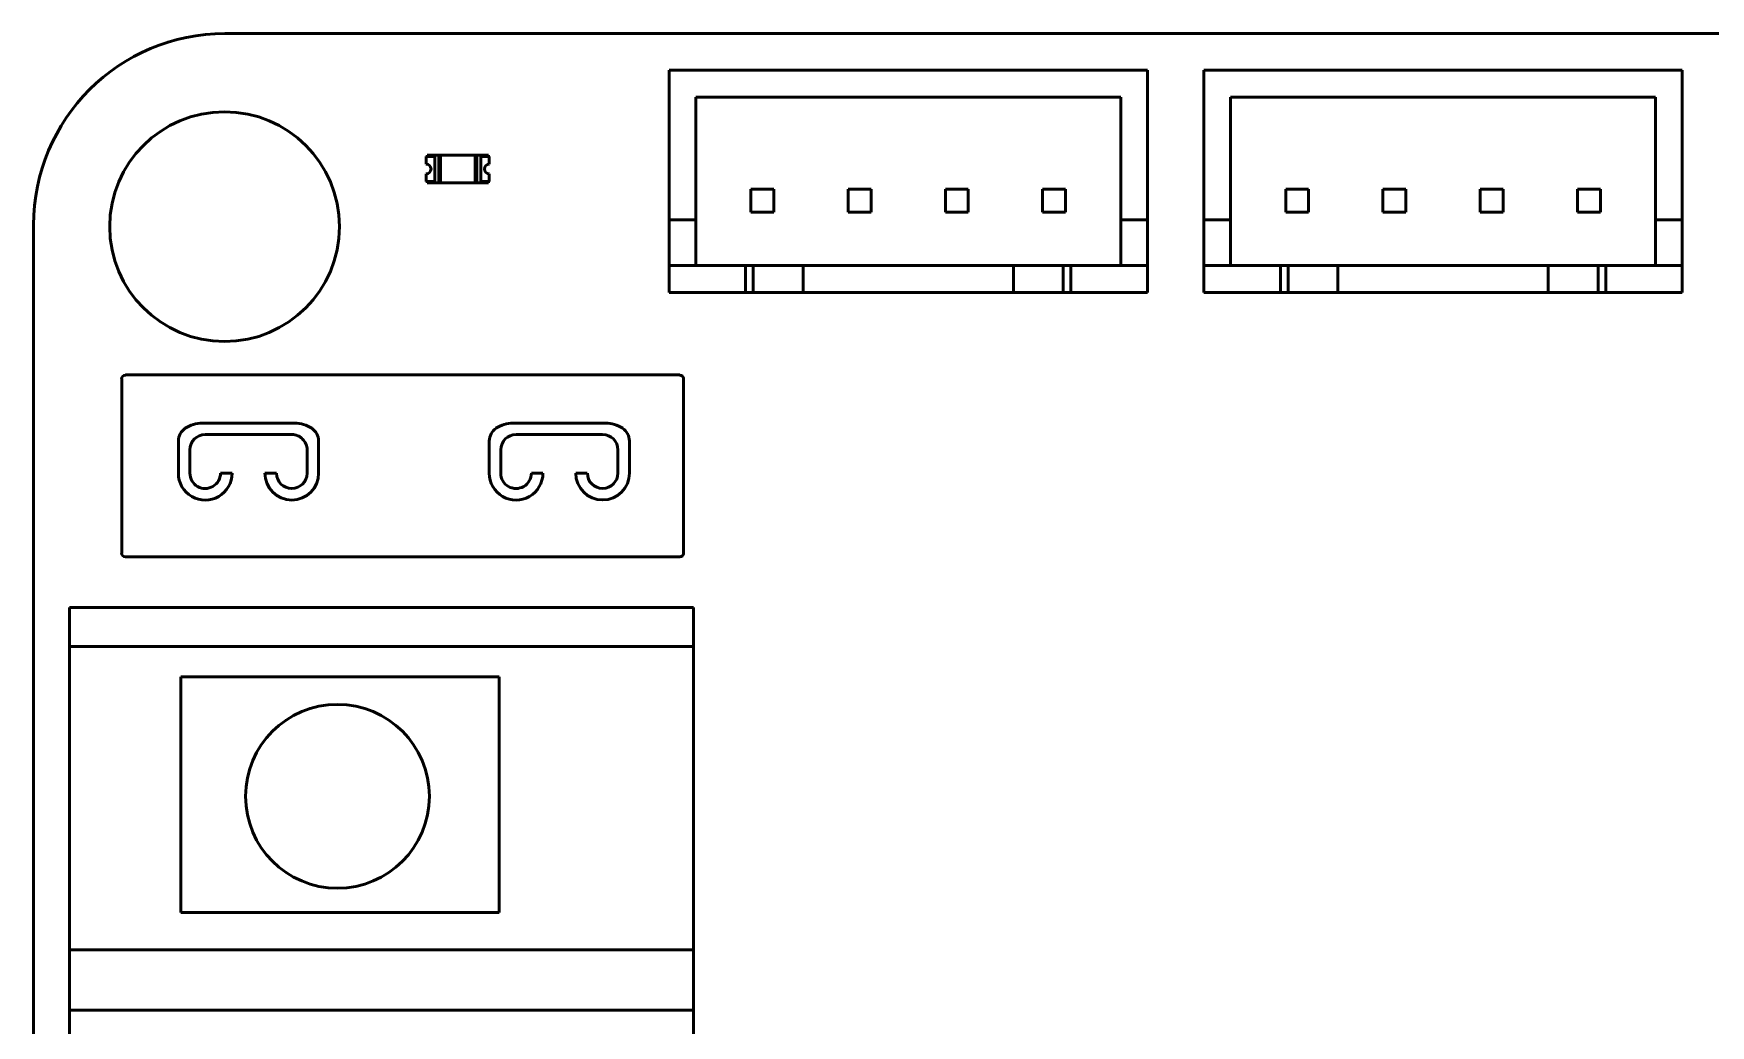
# Model space of a CAD drawing. Header units: inches. Extents: x 5.31 to 11.69, y 3.53 to 7.47.
# Drawn here: x 5.307 to 7.032, y 6.449 to 7.469 of the extents above; entities that cross this region are included whole.
import ezdxf

# ---------------------------------------------------------------- set-up
doc = ezdxf.new("R2010")
doc.units = ezdxf.units.IN
doc.header["$MEASUREMENT"] = 0
doc.layers.add('Visible (ANSI)', color=7, linetype='Continuous', lineweight=50)

msp = doc.modelspace()

# ---------------------------------------------------------------- linework, layer by layer
at = {"layer": 'Visible (ANSI)'}
for p, q in [((5.5042, 7.4685), (11.4093, 7.4685)), ((5.9609, 7.4307), (5.9609, 7.2771)), ((6.453, 7.4307), (5.9609, 7.4307)), ((6.453, 7.2771), (6.453, 7.4307)), ((6.5109, 7.4307), (6.5109, 7.2771)), ((7.003, 7.4307), (6.5109, 7.4307)), ((7.003, 7.2771), (7.003, 7.4307)), ((5.9884, 7.4031), (5.9884, 7.2771)), ((6.4254, 7.4031), (5.9884, 7.4031)), ((6.4254, 7.2771), (6.4254, 7.4031)), ((6.5384, 7.4031), (6.5384, 7.2771)), ((6.9754, 7.4031), (6.5384, 7.4031)), ((6.9754, 7.2771), (6.9754, 7.4031)), ((5.7112, 7.3342), (5.7112, 7.3421)), ((5.7112, 7.3421), (5.72, 7.3421)), ((5.724, 7.3435), (5.7122, 7.3435)), ((5.7122, 7.3435), (5.7122, 7.3421)), ((5.72, 7.3165), (5.72, 7.3421)), ((5.724, 7.3435), (5.724, 7.315)), ((5.7258, 7.3435), (5.724, 7.3435)), ((5.7258, 7.315), (5.7258, 7.3435)), ((5.7258, 7.3435), (5.7615, 7.3435)), ((5.7615, 7.3435), (5.7633, 7.3435)), ((5.7615, 7.3435), (5.7615, 7.315)), ((5.7752, 7.3435), (5.7633, 7.3435)), ((5.7633, 7.315), (5.7633, 7.3435)), ((5.7673, 7.3421), (5.7761, 7.3421)), ((5.7673, 7.3421), (5.7673, 7.3165)), ((5.7752, 7.3421), (5.7752, 7.3435)), ((5.7761, 7.3421), (5.7761, 7.3342)), ((5.7112, 7.3165), (5.7112, 7.3243)), ((5.72, 7.3165), (5.7112, 7.3165)), ((5.7122, 7.3165), (5.7122, 7.315)), ((5.7122, 7.315), (5.724, 7.315)), ((5.724, 7.315), (5.7258, 7.315)), ((5.7615, 7.315), (5.7258, 7.315)), ((5.7615, 7.315), (5.7633, 7.315)), ((5.7633, 7.315), (5.7752, 7.315)), ((5.7761, 7.3165), (5.7673, 7.3165)), ((5.7752, 7.315), (5.7752, 7.3165)), ((5.7761, 7.3243), (5.7761, 7.3165)), ((6.0451, 7.3086), (6.0451, 7.285)), ((6.0687, 7.3086), (6.0451, 7.3086)), ((6.0687, 7.285), (6.0687, 7.3086)), ((6.1451, 7.3086), (6.1451, 7.285)), ((6.1687, 7.3086), (6.1451, 7.3086)), ((6.1687, 7.285), (6.1687, 7.3086)), ((6.2451, 7.3086), (6.2451, 7.285)), ((6.2687, 7.3086), (6.2451, 7.3086)), ((6.2687, 7.285), (6.2687, 7.3086)), ((6.3451, 7.3086), (6.3451, 7.285)), ((6.3687, 7.3086), (6.3451, 7.3086)), ((6.3687, 7.285), (6.3687, 7.3086)), ((6.5951, 7.3086), (6.5951, 7.285)), ((6.6187, 7.3086), (6.5951, 7.3086)), ((6.6187, 7.285), (6.6187, 7.3086)), ((6.6951, 7.3086), (6.6951, 7.285)), ((6.7187, 7.3086), (6.6951, 7.3086)), ((6.7187, 7.285), (6.7187, 7.3086)), ((6.7951, 7.3086), (6.7951, 7.285)), ((6.8187, 7.3086), (6.7951, 7.3086)), ((6.8187, 7.285), (6.8187, 7.3086)), ((6.8951, 7.3086), (6.8951, 7.285)), ((6.9187, 7.3086), (6.8951, 7.3086)), ((6.9187, 7.285), (6.9187, 7.3086)), ((6.0451, 7.285), (6.0687, 7.285)), ((6.1451, 7.285), (6.1687, 7.285)), ((6.2451, 7.285), (6.2687, 7.285)), ((6.3451, 7.285), (6.3687, 7.285)), ((6.5951, 7.285), (6.6187, 7.285)), ((6.6951, 7.285), (6.7187, 7.285)), ((6.7951, 7.285), (6.8187, 7.285)), ((6.8951, 7.285), (6.9187, 7.285)), ((5.3074, 3.7283), (5.3074, 7.2717)), ((5.9609, 7.2771), (5.9609, 7.2299)), ((5.9884, 7.2771), (5.9609, 7.2771)), ((5.9884, 7.2299), (5.9884, 7.2771)), ((6.453, 7.2771), (6.4254, 7.2771)), ((6.4254, 7.2771), (6.4254, 7.2299)), ((6.453, 7.2299), (6.453, 7.2771)), ((6.5109, 7.2771), (6.5109, 7.2299)), ((6.5384, 7.2771), (6.5109, 7.2771)), ((6.5384, 7.2299), (6.5384, 7.2771)), ((7.003, 7.2771), (6.9754, 7.2771)), ((6.9754, 7.2771), (6.9754, 7.2299)), ((7.003, 7.2299), (7.003, 7.2771)), ((5.9609, 7.2299), (6.0396, 7.2299)), ((5.9609, 7.2299), (5.9609, 7.2023)), ((6.0396, 7.2299), (6.0396, 7.2023)), ((6.0475, 7.2299), (6.0396, 7.2299)), ((6.0396, 7.2299), (6.0396, 7.2023)), ((6.0475, 7.2299), (6.0475, 7.2023)), ((6.0475, 7.2299), (6.0514, 7.2299)), ((6.0987, 7.2299), (6.0514, 7.2299)), ((6.0987, 7.2299), (6.3152, 7.2299)), ((6.0987, 7.2023), (6.0987, 7.2299)), ((6.3152, 7.2299), (6.3152, 7.2023)), ((6.3624, 7.2299), (6.3152, 7.2299)), ((6.3624, 7.2299), (6.3664, 7.2299)), ((6.3743, 7.2299), (6.3664, 7.2299)), ((6.3664, 7.2299), (6.3664, 7.2023)), ((6.3743, 7.2299), (6.3743, 7.2023)), ((6.3743, 7.2299), (6.453, 7.2299)), ((6.3743, 7.2023), (6.3743, 7.2299)), ((6.453, 7.2023), (6.453, 7.2299)), ((6.5109, 7.2299), (6.5896, 7.2299)), ((6.5109, 7.2299), (6.5109, 7.2023)), ((6.5896, 7.2299), (6.5896, 7.2023)), ((6.5975, 7.2299), (6.5896, 7.2299)), ((6.5896, 7.2299), (6.5896, 7.2023)), ((6.5975, 7.2299), (6.5975, 7.2023)), ((6.5975, 7.2299), (6.6014, 7.2299)), ((6.6487, 7.2299), (6.6014, 7.2299)), ((6.6487, 7.2299), (6.8652, 7.2299)), ((6.6487, 7.2023), (6.6487, 7.2299)), ((6.8652, 7.2299), (6.8652, 7.2023)), ((6.9124, 7.2299), (6.8652, 7.2299)), ((6.9124, 7.2299), (6.9164, 7.2299)), ((6.9243, 7.2299), (6.9164, 7.2299)), ((6.9164, 7.2299), (6.9164, 7.2023)), ((6.9243, 7.2299), (6.9243, 7.2023)), ((6.9243, 7.2299), (7.003, 7.2299)), ((6.9243, 7.2023), (6.9243, 7.2299)), ((7.003, 7.2023), (7.003, 7.2299)), ((5.9609, 7.2023), (6.0396, 7.2023)), ((6.0475, 7.2023), (6.0396, 7.2023)), ((6.0514, 7.2023), (6.0475, 7.2023)), ((6.0514, 7.2023), (6.0987, 7.2023)), ((6.0987, 7.2023), (6.3152, 7.2023)), ((6.3152, 7.2023), (6.3624, 7.2023)), ((6.3664, 7.2023), (6.3624, 7.2023)), ((6.3743, 7.2023), (6.3664, 7.2023)), ((6.3743, 7.2023), (6.453, 7.2023)), ((6.5109, 7.2023), (6.5896, 7.2023)), ((6.5975, 7.2023), (6.5896, 7.2023)), ((6.6014, 7.2023), (6.5975, 7.2023)), ((6.6014, 7.2023), (6.6487, 7.2023)), ((6.6487, 7.2023), (6.8652, 7.2023)), ((6.8652, 7.2023), (6.9124, 7.2023)), ((6.9164, 7.2023), (6.9124, 7.2023)), ((6.9243, 7.2023), (6.9164, 7.2023)), ((6.9243, 7.2023), (7.003, 7.2023)), ((5.398, 6.9344), (5.398, 7.1135)), ((5.4019, 7.1175), (5.972, 7.1175)), ((5.9759, 7.1135), (5.9759, 6.9344)), ((5.481, 7.0681), (5.5759, 7.0681)), ((5.4839, 7.0563), (5.573, 7.0563)), ((5.8006, 7.0681), (5.8956, 7.0681)), ((5.8036, 7.0563), (5.8926, 7.0563)), ((5.4564, 7.0165), (5.4564, 7.0497)), ((5.4682, 7.0406), (5.4682, 7.0165)), ((5.5887, 7.0165), (5.5887, 7.0405)), ((5.6005, 7.0497), (5.6005, 7.0165)), ((5.7761, 7.0165), (5.7761, 7.0497)), ((5.7879, 7.0406), (5.7879, 7.0165)), ((5.9083, 7.0166), (5.9083, 7.0406)), ((5.9201, 7.0497), (5.9201, 7.0166)), ((5.4997, 7.0166), (5.5115, 7.0166)), ((5.5453, 7.0165), (5.5572, 7.0165)), ((5.8194, 7.0165), (5.8312, 7.0165)), ((5.865, 7.0165), (5.8768, 7.0165)), ((5.4019, 6.9305), (5.972, 6.9305)), ((5.3445, 6.8384), (5.3445, 6.8785)), ((5.3445, 6.8785), (5.9862, 6.8785)), ((5.9862, 6.8785), (5.9862, 6.8384)), ((5.3445, 6.5266), (5.3445, 6.8384)), ((5.9862, 6.8384), (5.3445, 6.8384)), ((5.9862, 6.8384), (5.9862, 6.5266)), ((5.4587, 6.5648), (5.4587, 6.8073)), ((5.4587, 6.8073), (5.7862, 6.8073)), ((5.7862, 6.8073), (5.7862, 6.5648)), ((5.7862, 6.5648), (5.4587, 6.5648)), ((5.3445, 6.4644), (5.3445, 6.5266)), ((5.3445, 6.5266), (5.9862, 6.5266)), ((5.9862, 6.5266), (5.9862, 6.4644)), ((5.3445, 6.1526), (5.3445, 6.4644)), ((5.9862, 6.4644), (5.3445, 6.4644)), ((5.9862, 6.4644), (5.9862, 6.1526))]:
    msp.add_line(p, q, dxfattribs=at)
for centre, radius in [((5.5038, 7.27), 0.1181), ((5.6199, 6.6844), 0.0945)]:
    msp.add_circle(centre, radius, dxfattribs=at)
for centre, radius, start, end in [((5.5042, 7.2717), 0.1968, 90.0005, 179.9995), ((5.7112, 7.3293), 0.00492, 270, 90), ((5.7761, 7.3293), 0.00492, 90, 270), ((5.4019, 7.1135), 0.00394, 90, 180), ((5.972, 7.1135), 0.00394, 0, 90), ((5.4721, 7.0497), 0.0157, 124.1423, 179.9999), ((5.481, 7.0366), 0.0315, 90, 124.1423), ((5.4839, 7.0406), 0.0157, 90, 180), ((5.573, 7.0406), 0.0157, 359.8649, 90), ((5.5759, 7.0366), 0.0315, 55.8576, 90), ((5.5847, 7.0497), 0.0157, 0, 55.8576), ((5.7918, 7.0497), 0.0157, 124.1424, 179.9998), ((5.8006, 7.0366), 0.0315, 90, 124.1424), ((5.8036, 7.0406), 0.0157, 90, 180), ((5.8926, 7.0406), 0.0157, 0.0011, 90), ((5.8956, 7.0366), 0.0315, 55.8571, 90), ((5.9044, 7.0497), 0.0157, 0, 55.8571), ((5.4839, 7.0165), 0.0276, 180, 0.224), ((5.4839, 7.0165), 0.0157, 179.9999, 0.4933), ((5.5729, 7.0165), 0.0276, 180.0193, 0.0002), ((5.5729, 7.0165), 0.0157, 180.1351, 359.8649), ((5.8036, 7.0165), 0.0276, 180, 0.0007), ((5.8036, 7.0165), 0.0157, 179.9997, 0.0015), ((5.8926, 7.0166), 0.0276, 180.1581, 0.0006), ((5.8926, 7.0166), 0.0157, 180.2769, 0.0011), ((5.4019, 6.9344), 0.00394, 180, 270), ((5.972, 6.9344), 0.00394, 270, 0)]:
    msp.add_arc(centre, radius, start, end, dxfattribs=at)

doc.saveas('drawing.dxf')
